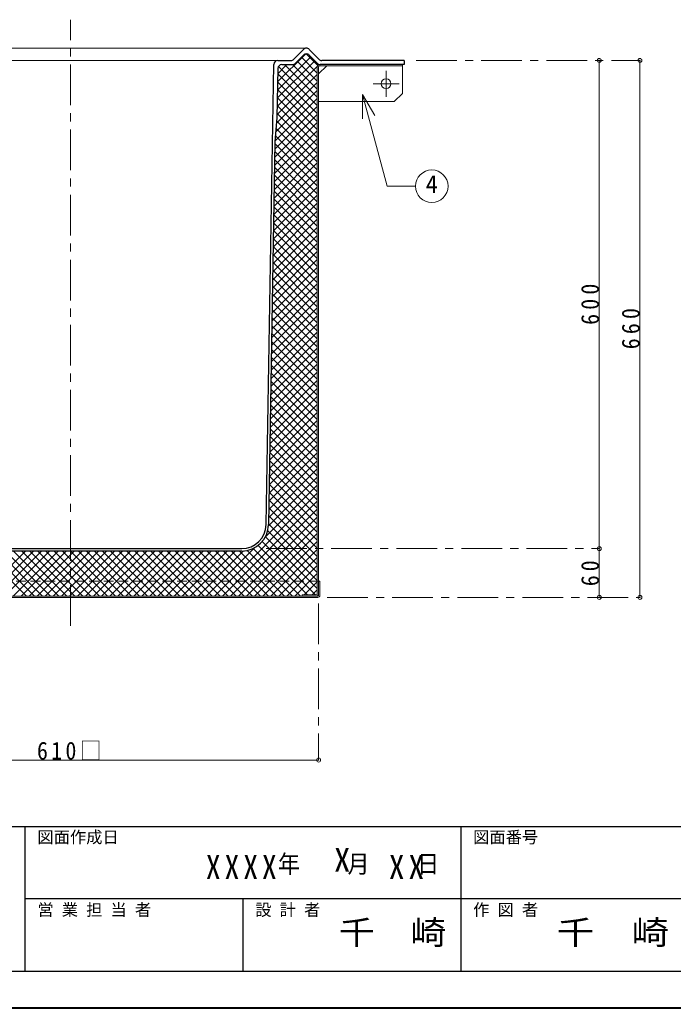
# Model space of a CAD drawing. Units: millimetres at full size, sheet at 1:10. Extents: x -2106 to 1944, y -1394 to 1416.
# Drawn here: x -143 to 660, y -1394 to -179 of the extents above; entities that cross this region are included whole.
import ezdxf
from ezdxf.enums import TextEntityAlignment as Align

# ---------------------------------------------------------------- set-up
doc = ezdxf.new("R2010")
doc.units = ezdxf.units.MM
doc.header["$LTSCALE"] = 10
doc.header["$PDMODE"] = 32
doc.header["$PDSIZE"] = 5
doc.linetypes.add('CHAIN1', pattern=[8, 5, -1, 1, -1])
doc.linetypes.add('DASHED1', pattern=[1.8, 1.2, -0.6])
doc.layers.add('0-0_ﾚｲﾔ1', color=4, linetype='Continuous', lineweight=9)
doc.styles.add('ＭＳ ゴシック', font='')
doc.styles.get('ＭＳ ゴシック').set_extended_font_data('MS Gothic')

msp = doc.modelspace()

# ---------------------------------------------------------------- linework, layer by layer
at = {"layer": '0-0_ﾚｲﾔ1', "linetype": 'CHAIN1'}
for p, q in [((-80.72, -923.73), (-80.72, -178.73)), ((344.28, -228.73), (619.28, -228.73)), ((307.28, -273.33), (307.28, -241.33)), ((291.28, -257.33), (323.28, -257.33)), ((159.87, -828.73), (569.28, -828.73)), ((224.28, -896.13), (224.28, -1088.73)), ((234.88, -888.73), (619.28, -888.73))]:
    msp.add_line(p, q, dxfattribs=at)
at = {"layer": '0-0_ﾚｲﾔ1'}
for p, q in [((-370.72, -213.73), (209.28, -213.73)), ((174.2, -228.73), (-335.64, -228.73)), ((173.51, -275.18), (219.58, -229.1)), ((173.67, -265.11), (214.68, -224.1)), ((173.84, -255.04), (207.99, -220.9)), ((198.28, -229.82), (222.68, -254.22)), ((203.18, -224.81), (222.68, -244.32)), ((209, -220.74), (223.3, -235.04)), ((569.28, -228.73), (569.28, -828.73)), ((619.28, -888.73), (619.28, -228.73)), ((173.34, -285.25), (222.96, -235.63)), ((174.01, -244.98), (185.26, -233.73)), ((174.86, -236.1), (222.68, -283.91)), ((182.39, -233.73), (222.68, -274.01)), ((192.29, -233.73), (222.68, -264.12)), ((234.28, -235.33), (224.28, -245.33)), ((224.58, -234), (225, -233.58)), ((327.28, -235.33), (327.28, -269.33)), ((173.17, -295.31), (222.68, -245.8)), ((173.84, -254.88), (222.68, -303.71)), ((174.01, -245.14), (222.68, -293.81)), ((171.62, -316.66), (222.68, -265.6)), ((172.52, -305.86), (222.68, -255.7)), ((173.68, -264.62), (222.68, -313.61)), ((170.72, -327.46), (222.68, -275.5)), ((173.52, -274.35), (222.68, -323.51)), ((317.28, -279.33), (224.28, -279.33)), ((327.28, -269.33), (317.28, -279.33)), ((170.47, -337.62), (222.68, -285.4)), ((173.36, -284.09), (222.68, -333.41)), ((170.3, -347.68), (222.68, -295.3)), ((172.74, -303.27), (222.68, -353.21)), ((173.2, -293.83), (222.68, -343.31)), ((169.96, -367.82), (222.68, -315.1)), ((170.13, -357.75), (222.68, -305.2)), ((171.97, -312.4), (222.68, -363.11)), ((169.79, -377.88), (222.68, -325)), ((171.21, -321.54), (222.68, -373.01)), ((169.63, -387.95), (222.68, -334.9)), ((170.58, -330.81), (222.68, -382.91)), ((169.46, -398.02), (222.68, -344.8)), ((170.25, -350.28), (222.68, -402.71)), ((170.42, -340.55), (222.68, -392.81)), ((169.29, -408.09), (222.68, -354.7)), ((170.09, -360.02), (222.68, -412.61)), ((168.96, -428.22), (222.68, -374.5)), ((169.12, -418.15), (222.68, -364.6)), ((169.93, -369.76), (222.68, -422.51)), ((168.79, -438.29), (222.68, -384.4)), ((169.77, -379.49), (222.68, -432.41)), ((168.62, -448.36), (222.68, -394.3)), ((169.44, -398.97), (222.68, -452.21)), ((169.61, -389.23), (222.68, -442.31)), ((168.45, -458.42), (222.68, -404.2)), ((169.28, -408.71), (222.68, -462.11)), ((168.12, -478.56), (222.68, -423.99)), ((168.28, -468.49), (222.68, -414.09)), ((169.12, -418.44), (222.68, -472)), ((167.95, -488.62), (222.68, -433.89)), ((168.96, -428.18), (222.68, -481.9)), ((167.78, -498.69), (222.68, -443.79)), ((168.63, -447.65), (222.68, -501.7)), ((168.79, -437.92), (222.68, -491.8)), ((167.61, -508.76), (222.68, -453.69)), ((168.47, -457.39), (222.68, -511.6)), ((167.28, -528.89), (222.68, -473.49)), ((167.45, -518.83), (222.68, -463.59)), ((168.31, -467.13), (222.68, -521.5)), ((167.11, -538.96), (222.68, -483.39)), ((168.14, -476.87), (222.68, -531.4)), ((166.94, -549.03), (222.68, -493.29)), ((167.82, -496.34), (222.68, -551.2)), ((167.98, -486.6), (222.68, -541.3)), ((166.77, -559.1), (222.68, -503.19)), ((167.66, -506.08), (222.68, -561.1)), ((166.61, -569.16), (222.68, -513.09)), ((167.5, -515.82), (222.68, -571)), ((166.27, -589.3), (222.68, -532.89)), ((166.44, -579.23), (222.68, -522.99)), ((167.33, -525.55), (222.68, -580.9)), ((166.1, -599.37), (222.68, -542.79)), ((167.01, -545.03), (222.68, -600.7)), ((167.17, -535.29), (222.68, -590.8)), ((165.93, -609.43), (222.68, -552.69)), ((166.85, -554.76), (222.68, -610.6)), ((165.77, -619.5), (222.68, -562.59)), ((166.68, -564.5), (222.68, -620.5)), ((165.43, -639.63), (222.68, -582.39)), ((165.6, -629.57), (222.68, -572.49)), ((166.52, -574.24), (222.68, -630.4)), ((165.26, -649.7), (222.68, -592.29)), ((166.2, -593.71), (222.68, -650.2)), ((166.36, -583.98), (222.68, -640.3)), ((165.1, -659.77), (222.68, -602.19)), ((166.03, -603.45), (222.68, -660.1)), ((164.93, -669.84), (222.68, -612.08)), ((165.87, -613.19), (222.68, -669.99)), ((164.76, -679.9), (222.68, -621.98)), ((165.71, -622.92), (222.68, -679.89)), ((164.42, -700.04), (222.68, -641.78)), ((164.59, -689.97), (222.68, -631.88)), ((165.39, -642.4), (222.68, -699.69)), ((165.55, -632.66), (222.68, -689.79)), ((164.26, -710.11), (222.68, -651.68)), ((165.22, -652.14), (222.68, -709.59)), ((164.09, -720.17), (222.68, -661.58)), ((165.06, -661.87), (222.68, -719.49)), ((163.92, -730.24), (222.68, -671.48)), ((164.9, -671.61), (222.68, -729.39)), ((163.59, -750.37), (222.68, -691.28)), ((163.75, -740.31), (222.68, -681.38)), ((164.57, -691.09), (222.68, -749.19)), ((164.74, -681.35), (222.68, -739.29)), ((163.42, -760.44), (222.68, -701.18)), ((164.41, -700.82), (222.68, -759.09)), ((163.25, -770.51), (222.68, -711.08)), ((164.25, -710.56), (222.68, -768.99)), ((163.08, -780.58), (222.68, -720.98)), ((164.09, -720.3), (222.68, -778.89)), ((162.91, -790.64), (222.68, -730.88)), ((163.76, -739.77), (222.68, -798.69)), ((163.92, -730.03), (222.68, -788.79)), ((158.65, -814.71), (222.68, -750.68)), ((162.71, -800.74), (222.23, -741.23)), ((163.6, -749.51), (222.68, -808.59)), ((96.13, -887.13), (222.68, -760.58)), ((163.44, -759.25), (222.68, -818.49)), ((106.03, -887.13), (222.68, -770.48)), ((163.28, -768.98), (222.68, -828.39)), ((115.93, -887.13), (222.68, -780.38)), ((162.95, -788.46), (222.68, -848.19)), ((163.11, -778.72), (222.68, -838.29)), ((125.83, -887.13), (222.68, -790.28)), ((135.73, -887.13), (222.68, -800.18)), ((162.79, -798.19), (222.68, -858.09)), ((145.63, -887.13), (222.68, -810.07)), ((161.72, -807.02), (222.68, -867.98)), ((149.89, -824.89), (210.52, -885.53)), ((154.95, -820.06), (220.42, -885.53)), ((155.53, -887.13), (222.68, -819.97)), ((158.95, -814.15), (222.68, -877.88)), ((-191.46, -887.13), (-136.06, -831.73)), ((-190.26, -831.73), (-134.86, -887.13)), ((-181.56, -887.13), (-126.16, -831.73)), ((-180.36, -831.73), (-124.96, -887.13)), ((-171.66, -887.13), (-116.26, -831.73)), ((-170.46, -831.73), (-115.06, -887.13)), ((-161.76, -887.13), (-106.36, -831.73)), ((-160.56, -831.73), (-105.16, -887.13)), ((-151.36, -887.13), (-95.96, -831.73)), ((-150.66, -831.73), (-95.26, -887.13)), ((-141.46, -887.13), (-86.06, -831.73)), ((-140.76, -831.73), (-85.36, -887.13)), ((-131.56, -887.13), (-76.16, -831.73)), ((-130.86, -831.73), (-75.46, -887.13)), ((-121.66, -887.13), (-66.26, -831.73)), ((-120.96, -831.73), (-65.56, -887.13)), ((-111.76, -887.13), (-56.36, -831.73)), ((-111.06, -831.73), (-55.66, -887.13)), ((-101.86, -887.13), (-46.46, -831.73)), ((-100.66, -831.73), (-45.26, -887.13)), ((-91.96, -887.13), (-36.56, -831.73)), ((-90.76, -831.73), (-35.36, -887.13)), ((-82.06, -887.13), (-26.66, -831.73)), ((-80.86, -831.73), (-25.46, -887.13)), ((-72.16, -887.13), (-16.76, -831.73)), ((-70.96, -831.73), (-15.56, -887.13)), ((-62.26, -887.13), (-6.86, -831.73)), ((-61.06, -831.73), (-5.66, -887.13)), ((-52.36, -887.13), (3.04, -831.73)), ((-51.17, -831.73), (4.23, -887.13)), ((-42.46, -887.13), (12.94, -831.73)), ((-41.27, -831.73), (14.13, -887.13)), ((-32.56, -887.13), (22.84, -831.73)), ((-31.37, -831.73), (24.03, -887.13)), ((-22.66, -887.13), (32.74, -831.73)), ((-21.47, -831.73), (33.93, -887.13)), ((-12.76, -887.13), (42.64, -831.73)), ((-11.57, -831.73), (43.83, -887.13)), ((-2.87, -887.13), (52.53, -831.73)), ((-1.67, -831.73), (53.73, -887.13)), ((7.03, -887.13), (62.43, -831.73)), ((8.23, -831.73), (63.63, -887.13)), ((16.93, -887.13), (72.33, -831.73)), ((18.13, -831.73), (73.53, -887.13)), ((26.83, -887.13), (82.23, -831.73)), ((28.03, -831.73), (83.43, -887.13)), ((36.73, -887.13), (92.13, -831.73)), ((37.93, -831.73), (93.33, -887.13)), ((46.63, -887.13), (102.03, -831.73)), ((47.83, -831.73), (103.23, -887.13)), ((56.53, -887.13), (111.93, -831.73)), ((57.73, -831.73), (113.13, -887.13)), ((66.43, -887.13), (121.83, -831.73)), ((67.63, -831.73), (123.03, -887.13)), ((76.33, -887.13), (131.79, -831.67)), ((77.53, -831.73), (132.93, -887.13)), ((86.23, -887.13), (145.76, -827.6)), ((87.43, -831.73), (142.83, -887.13)), ((97.33, -831.73), (152.73, -887.13)), ((107.23, -831.73), (162.63, -887.13)), ((117.13, -831.73), (172.53, -887.13)), ((127.03, -831.73), (182.43, -887.13)), ((136.28, -831.08), (192.32, -887.13)), ((143.73, -828.63), (202.22, -887.13)), ((165.43, -887.13), (222.68, -829.87)), ((569.28, -828.73), (569.28, -888.73)), ((175.33, -887.13), (222.68, -839.77)), ((185.22, -887.13), (222.68, -849.67)), ((195.12, -887.13), (222.68, -859.57)), ((206.62, -885.53), (222.68, -869.47)), ((216.52, -885.53), (222.68, -879.37)), ((-385.72, -1088.73), (224.28, -1088.73))]:
    msp.add_line(p, q, dxfattribs=at)
at = {"layer": '0-0_ﾚｲﾔ1', "color": 5, "lineweight": 25}
for p, q in [((193.96, -227.23), (205.71, -215.23)), ((224.6, -227.23), (212.85, -215.23)), ((174.2, -228.73), (190.39, -228.73)), ((205.71, -222.23), (195.92, -232.23)), ((222.64, -232.23), (212.85, -222.23)), ((329.28, -228.73), (228.17, -228.73)), ((329.28, -228.73), (329.28, -233.73)), ((159.77, -799.23), (169.2, -233.64)), ((174.12, -238.64), (173.11, -298.73)), ((179.11, -233.73), (192.35, -233.73)), ((329.28, -233.73), (226.21, -233.73)), ((173.11, -298.73), (170.61, -328.73)), ((170.61, -328.73), (162.77, -799.28)), ((-291.22, -828.73), (129.78, -828.73)), ((129.78, -831.73), (-291.22, -831.73))]:
    msp.add_line(p, q, dxfattribs=at)
at = {"layer": '0-0_ﾚｲﾔ1', "color": 7, "lineweight": 18}
for p, q in [((222.68, -884.53), (222.68, -236.93)), ((224.28, -236.93), (224.28, -886.13)), ((278.41, -270.41), (293.41, -296.39)), ((278.41, -270.41), (278.41, -300.41)), ((225.88, -868.73), (224.28, -868.73)), ((225.88, -886.13), (225.88, -868.73)), ((204.28, -885.53), (204.28, -887.13)), ((204.28, -885.53), (221.68, -885.53)), ((-384.72, -887.13), (223.28, -887.13)), ((-384.72, -888.73), (223.28, -888.73))]:
    msp.add_line(p, q, dxfattribs=at)
at = {"layer": '0-0_ﾚｲﾔ1', "linetype": 'DASHED1'}
msp.add_line((224.28, -868.73), (-385.72, -868.73), dxfattribs=at)
at = {"layer": '0-0_ﾚｲﾔ1', "color": 6, "lineweight": 25}
for p, q in [((-2060.72, -1170.16), (1899.28, -1170.16)), ((-136.43, -1348.73), (-136.43, -1170.16)), ((399.28, -1170.16), (399.28, -1348.73)), ((1899.28, -1259.44), (-136.43, -1259.44)), ((131.42, -1348.73), (131.42, -1259.44)), ((1899.28, -1348.73), (-2060.72, -1348.73))]:
    msp.add_line(p, q, dxfattribs=at)
at = {"layer": '0-0_ﾚｲﾔ1', "color": 1, "lineweight": 40}
msp.add_line((1944.28, -1393.73), (-2105.72, -1393.73), dxfattribs=at)
at = {"layer": '0-0_ﾚｲﾔ1', "color": 7, "lineweight": 18}
for points in [[(327.28, -233.73), (327.28, -235.33), (225.88, -235.33)], [(278.41, -270.41), (308.67, -383.34), (343.45, -383.34)]]:
    msp.add_lwpolyline(points, dxfattribs=at)
at = {"layer": '0-0_ﾚｲﾔ1'}
msp.add_circle((307.28, -257.33), 6, dxfattribs=at)
at = {"layer": '0-0_ﾚｲﾔ1', "color": 7, "lineweight": 18}
msp.add_circle((363.45, -383.34), 20, dxfattribs=at)
at = {"layer": '0-0_ﾚｲﾔ1', "color": 5, "lineweight": 25}
for centre, radius, start, end in [((209.28, -218.73), 5, 44.3947, 135.6053), ((174.2, -233.73), 5, 90, 179.04516), ((190.39, -223.73), 5, 270, 315.6053), ((209.28, -225.73), 5, 44.3947, 135.6053), ((228.17, -223.73), 5, 224.3947, 270), ((179.11, -238.73), 5, 90, 179.04516), ((192.35, -228.73), 5, 270, 315.6053), ((226.21, -228.73), 5, 224.3947, 270), ((129.78, -798.73), 30, 270, 359.04516), ((129.78, -798.73), 33, 270, 359.04516)]:
    msp.add_arc(centre, radius, start, end, dxfattribs=at)
at = {"layer": '0-0_ﾚｲﾔ1', "color": 7, "lineweight": 18}
for centre, radius, start, end in [((225.88, -236.93), 3.2, 90, 180), ((225.88, -236.93), 1.6, 90, 180), ((221.68, -884.53), 2.6, 270, 0), ((221.68, -884.53), 1, 270, 0), ((223.28, -886.13), 2.6, 270, 0), ((223.28, -886.13), 1, 270, 0)]:
    msp.add_arc(centre, radius, start, end, dxfattribs=at)
at = {"layer": '0-0_ﾚｲﾔ1'}
for p in [(569.28, -228.73), (619.28, -228.73), (569.28, -828.73), (569.28, -888.73), (619.28, -888.73), (224.28, -1088.73)]:
    msp.add_point(p, dxfattribs=at)

# ---------------------------------------------------------------- texts
at = {"layer": '0-0_ﾚｲﾔ1', "color": 7, "style": 'ＭＳ ゴシック'}
for s, height, p in [('4', 21.99, (355.95, -398.34)), ('図面作成日', 14.66, (-121.43, -1195.16)), ('図面番号', 14.66, (414.28, -1195.16)), ('X', 29.33, (243.28, -1234.8)), ('営 業 担 当 者', 14.66, (-121.43, -1284.44)), ('設 計 者', 14.66, (146.42, -1284.44)), ('作 図 者', 14.66, (414.28, -1284.44))]:
    msp.add_text(s, height=height, dxfattribs=at).set_placement(p, align=Align.BOTTOM_LEFT)
for width, p in [(1.1, (249.28, -1324.08)), (1.15, (517.14, -1324.08))]:
    msp.add_text('千\u3000崎', height=29.33, dxfattribs=dict(at, width=width)).set_placement(p, align=Align.BOTTOM_LEFT)
at = {"layer": '0-0_ﾚｲﾔ1', "color": 7, "char_height": 21.99, "attachment_point": 7, "rotation": 90, "style": 'ＭＳ ゴシック'}
for s, insert in [('\\T1.38;\\W0.9;600', (569.28, -553.73)), ('\\T1.38;\\W0.9;660', (619.28, -583.73)), ('\\T1.36;\\W0.9;60', (569.28, -874.98))]:
    msp.add_mtext(s, dxfattribs=dict(at, insert=insert))
at = {"layer": '0-0_ﾚｲﾔ1', "color": 7, "attachment_point": 7, "style": 'ＭＳ ゴシック'}
for s, insert, char_height in [('\\T1.3;\\W0.9;610□', (-121.97, -1088.73), 21.99), ('\\T1.27;\\W0.9;年\\~\\~\\~月\\~\\~\\~日', (174.28, -1229.8), 21.99), ('\\T1.28;\\W0.9;XXXX', (85.78, -1234.8), 29.33), ('\\T1.27;\\W0.95;XX', (310.78, -1234.8), 29.33)]:
    msp.add_mtext(s, dxfattribs=dict(at, insert=insert, char_height=char_height))

doc.saveas('drawing.dxf')
